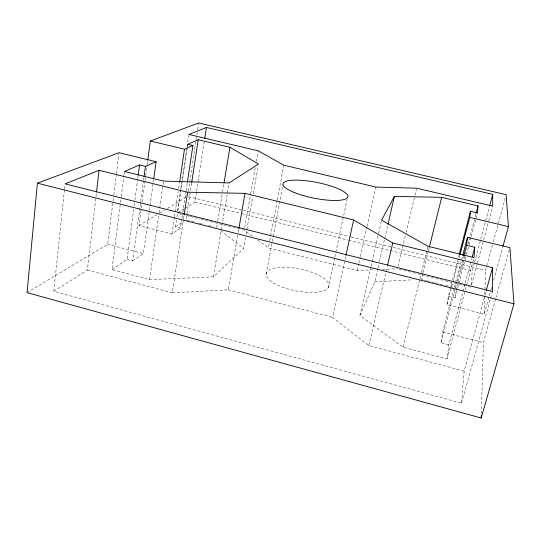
<?xml version="1.0" encoding="UTF-8"?>
<svg xmlns="http://www.w3.org/2000/svg" width="541" height="541" viewBox="0 0 541 541"><rect width="100%" height="100%" fill="white"/><g stroke="black" fill="none" stroke-linecap="round" stroke-linejoin="round"><path stroke-width="0.41" stroke-dasharray="2.71 2.03" d="M481.307 413.831L483.411 342.649L495.651 298.801M451.782 283.017L448.388 296.069L447.042 304.563L484.256 314.105L485.548 270.365L492.411 245.141M64.48 189.735L53.802 291.335L461.534 403.187L464.131 371.112L484.709 296.17M471.123 284.816L472.246 271.014L474.423 262.858M64.575 188.897L65.103 183.859M53.802 291.335L87.358 270.074L96.413 192.941M27.05 292.634L107.7 244.262L112.961 201.813M113.062 200.982L113.684 195.984M113.786 195.152L116.369 174.344M116.471 173.512L119.054 152.704M245.472 237.648L243.572 248.4L213.431 276.823L149.546 279.629L111.98 269.607L121.164 197.249M121.265 196.417L123.909 175.629M124.011 174.797L124.437 171.47M111.98 269.607L127.054 259.464L133.688 209.293M134.127 205.945L134.79 200.927M134.905 200.096L137.664 179.193M137.779 178.354L138.111 175.845M370.95 266.99L359.934 315.45L403.011 347.241L446.961 358.96L448.841 344.887L465.05 283.863M448.388 296.069L455.13 297.787L456.415 288.184L457.916 282.483M127.054 259.464L132.721 260.958L140.599 202.395M140.707 201.556L143.521 180.64M143.636 179.801L143.974 177.292M181.823 218.956L180.437 228.14L171.923 233.996L138.922 225.529L141.181 208.799M141.296 207.96L141.972 202.943M142.087 202.104L144.907 181.188M145.022 180.349L147.057 165.289M147.172 164.457L147.619 161.11M132.721 260.958L143.406 253.607L149.296 210.997M149.411 210.165L153.57 180.085M149.546 279.629L158.912 213.668M159.034 212.829L163.538 181.1M171.923 233.996L174.385 217.367M174.506 216.535L178.205 191.595M178.699 188.268L179.436 183.277M177.543 210.706L180.626 189.986M180.748 189.161L186.922 147.72M187.044 146.895L188.775 135.291M180.437 228.14L175.473 226.875L176.467 220.194M176.968 216.86L177.712 211.849M177.84 211.017L187.294 147.585M187.416 146.753L187.795 144.251M181.952 218.118L182.709 213.107M182.838 212.275L185.989 191.399M186.118 190.56L187.375 182.209M87.358 270.074L172.309 292.857L183.413 219.653M183.541 218.821L184.17 214.662M188.282 191.379L196.011 140.498M196.14 139.666L197.533 130.489M197.654 129.657L198.669 122.983M191.609 183.108L186.009 219.781L194.084 221.824M184.975 208.251L194.909 201.955L196.451 192.021M196.579 191.196L204.41 140.701M448.841 344.887L440.989 342.818L442.7 331.985L454.237 287.927M216.684 227.538L217.638 221.749M217.78 220.917L222.419 192.779M222.554 191.954L223.92 183.676M213.431 276.823L229.093 182.939M172.309 292.857L228.268 289.814L238.074 233.272M238.223 232.441L238.939 228.288M244.701 227.633L250.503 194.584M250.645 193.759L255.284 167.331M256.306 161.543L258.185 150.804M246.054 234.341L252.627 197.12M253.215 193.813L258.179 165.695M373.195 269.81L357.256 270.514L268.383 247.906L269.154 243.768M269.77 240.461L277.154 200.758M277.31 199.927L283.775 165.188M266.158 274.348L272.184 242.138M272.339 241.313L283.004 184.332M328.373 287.454A31.946 11.118 11.3 0 0 287.372 267.416A31.946 11.118 11.3 0 0 276.924 284.816A31.946 11.118 11.3 0 0 328.373 287.454L334.669 257.807M334.845 256.982L347.092 199.338M464.131 371.112L368.8 345.55L332.505 317.398L344.847 260.417M345.03 259.592L345.746 256.292M357.256 270.514L358.71 263.967M358.893 263.149L360.164 257.421M360.347 256.603L366.893 227.146M367.075 226.327L375.806 187.051M371.133 266.172L378.416 234.138M378.605 233.32L381.594 220.173M359.934 315.45L374.737 281.841L377.767 268.694M377.956 267.876L378.714 264.59M379.464 261.303L387.789 225.144M368.8 345.55L387.2 266.767M398.108 266.28L405.926 233.401M406.122 232.583L414.724 196.417M414.92 195.592L416.482 189.019M403.011 347.241L419.742 279.65M419.938 278.838L421.351 273.137M421.554 272.319L427.999 246.263M422.758 273.57L421.338 279.312L426.234 280.549M422.961 272.752L428.249 251.443M428.452 250.618L429.06 248.163M452.634 279.751L459.005 255.284M447.042 304.563L451.498 287.454M451.715 286.635L458.937 258.936M459.147 258.125L459.782 255.677M454.454 287.109L462.569 256.103M440.989 342.818L456.983 281.834M457.192 281.022L463.59 256.63M458.126 281.665L465.186 254.797M465.395 253.979L466.897 248.285M467.965 244.214L475.877 214.08M455.13 297.787L457.497 288.806M457.713 287.995L465.017 260.241M465.226 259.423L466.301 255.345M466.518 254.527L468.878 245.546M469.094 244.735L471.028 237.384M471.245 236.573L477.473 212.897M465.267 283.051L471.752 258.639M446.961 358.96L465.104 290.842M465.321 290.03L472.665 262.453M472.881 261.641L473.963 257.59M474.64 262.04L480.523 240.021M480.739 239.203L489.449 206.588M471.583 284.816L477.236 263.724M477.46 262.912L488.557 221.54M488.773 220.728L492.689 206.128M493.297 241.881L505.26 197.938M484.932 295.352L486.278 290.463M484.256 314.105L490.748 290.618M490.971 289.807L491.641 287.379M493.656 280.089L502.832 246.879M461.534 403.187L492.486 291.504M495.881 297.99L509.25 250.084M175.473 226.875L184.035 221.113M177.881 212.741L184.265 208.698M138.922 225.529L156.789 214.811M159.649 213.1L164.647 210.097M167.507 208.386L187.517 196.383M374.737 281.841L413.013 279.765M382.426 269.404L397.527 268.742M188.336 196.586L242.375 209.996M243.193 210.199L350.453 236.83M351.271 237.032L392.211 247.196M393.03 247.399L485.548 270.365M194.909 201.955L240.725 213.364M241.543 213.567L347.897 240.048M348.715 240.251L472.246 271.014M178.807 213.607L181.262 214.222M182.08 214.432L189.445 216.285M190.263 216.495L200.082 218.97M200.9 219.173L244.262 230.108L252.972 236.532M399.157 269.154L470.927 287.251M198.926 223.048L202.158 223.866M208.61 225.496L212.647 226.517M427.045 280.752L434.389 282.612M435.207 282.815L444.993 285.296M445.811 285.499L456.415 288.184M107.7 244.262L143.406 253.607M442.7 331.985L483.411 342.649M228.268 289.814L332.505 317.398M257.665 239.994L268.383 247.906M220.62 230.594L243.572 248.4"/><path stroke-width="0.81" d="M492.54 267.653L492.486 291.504L65.103 183.859L99.064 170.307L187.578 192.204L244.999 193.367L353.611 219.957L392.759 242.97L492.54 267.653L486.278 290.463M492.716 194.354L492.689 206.128L416.678 188.194L375.806 187.051L283.775 165.188L258.185 150.804L188.897 134.459L206.459 127.453L492.716 194.354L489.666 205.769M153.8 178.415L156.112 161.705L119.054 152.704L37.417 183.176L27.05 292.634L481.179 418.017L481.253 415.502M481.179 418.017L513.95 303.812L509.933 247.643L467.478 237.337L466.579 245.249L474.775 247.251L473.963 257.59L427.999 246.263L381.594 220.173L394.403 196.39L441.672 197.343L478.014 205.938L477.473 212.897L470.467 211.233L459.214 254.466M459.999 254.865L469.764 217.387L470.467 211.233M96.508 192.102L99.064 170.307M138.219 175.007L139.544 164.978L145.434 166.412L156.112 161.705M144.089 176.454L145.434 166.412M147.734 160.271L150.33 141.025L198.669 122.983L506.146 194.686L508.432 226.625L503.056 246.067M179.558 182.445L184.488 149.194L192.927 145.468L187.375 182.209M184.17 214.662L187.578 192.204M191.737 182.27L198.229 139.761L229.925 147.26L258.47 164.038L229.093 182.939L163.538 181.1L124.437 171.47L139.544 164.978M204.796 138.212L206.459 127.453M224.055 182.851L229.925 147.26M238.939 228.288L244.999 193.367M345.922 255.467L353.611 219.957M387.978 224.326L394.403 196.39M387.586 265.124L392.759 242.97M429.263 247.345L441.672 197.343M462.785 255.284L467.478 237.337M463.806 255.819L466.579 245.249M476.094 213.269L478.014 205.938M472.185 257.016L474.775 247.251M198.229 139.761L187.795 144.251L192.927 145.468M150.33 141.025L184.488 149.194M469.764 217.387L508.432 226.625M37.417 183.176L513.95 303.812M294.683 192.67A33.062 8 11.3 0 0 347.444 197.695A33.062 8 11.3 0 0 304.245 180.552A33.062 8 11.3 0 0 294.683 192.67"/></g></svg>
